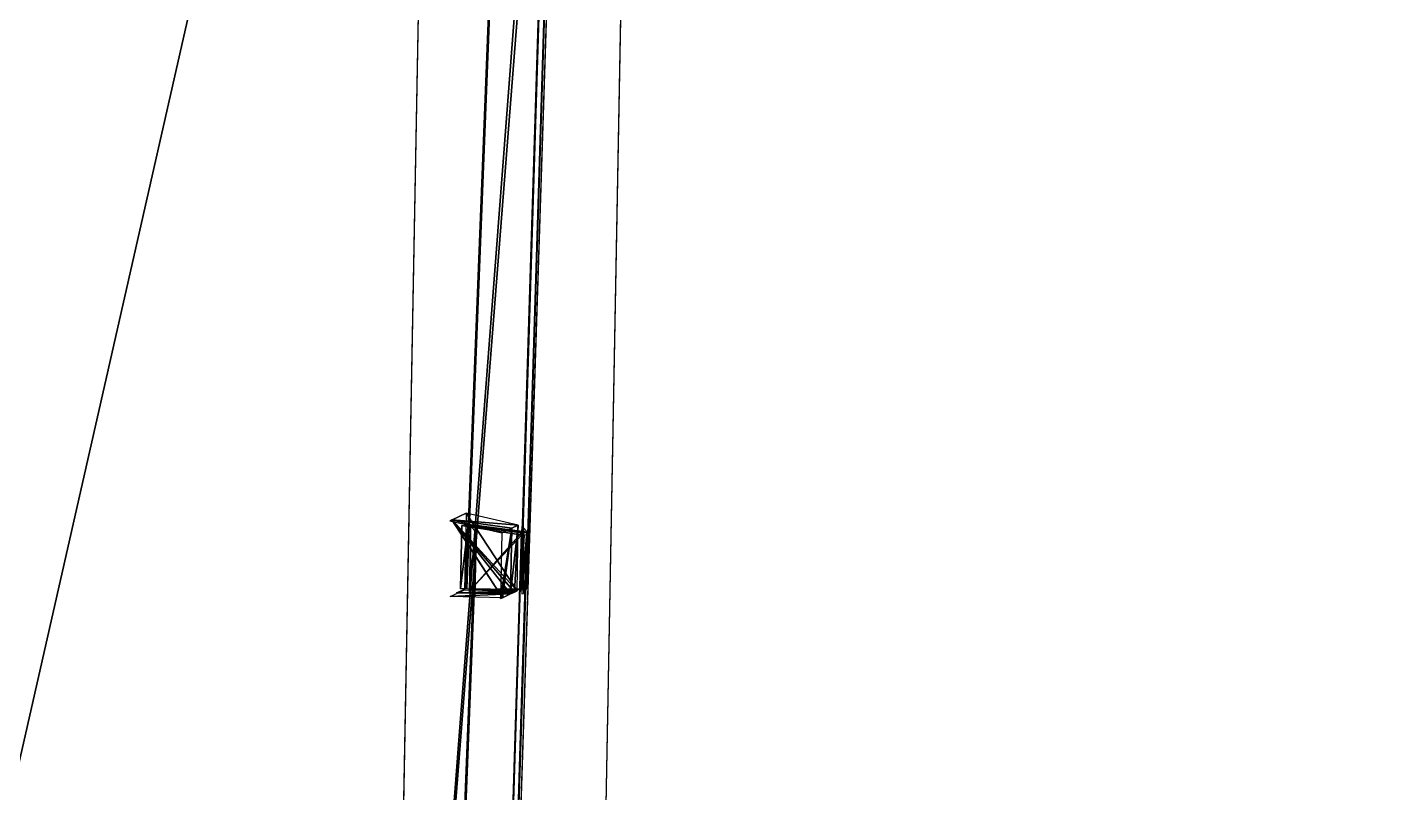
# Model space of a CAD drawing. Extents: x -1551 to 3643, y -2128 to 2177.
# Drawn here: x 567.8 to 681.1, y 350.1 to 413.7 of the extents above; entities that cross this region are included whole.
import ezdxf

# ---------------------------------------------------------------- set-up
doc = ezdxf.new("R2010")
doc.units = 0
doc.header["$MEASUREMENT"] = 0
doc.layers.get('0').update_dxf_attribs({"color": 13, "linetype": 'CONTINUOUS'})

# ---------------------------------------------------------------- blocks, each defined once
blk = doc.blocks.new('HOUSE_DWG')
at = {"color": 0}
for p, q in [((601.68, 666.98, 82.08), (662.52, 396.58, 82.08)), ((590.19, 663.09, 122.44), (657.66, 381.29, 122.55)), ((673.75, 386.48, 122.47), (608.35, 659.64, 122.35)), ((622.02, 556.41, 82.11), (640.83, 469.95, 82.7)), ((640.84, 469.99, 88.83), (622.04, 556.46, 88.24)), ((626.27, 556.98, 87.69), (644.69, 475.57, 87.54)), ((645.71, 471.57, 118.98), (626.33, 557.21, 118.4)), ((626.34, 557.24, 122.06), (645.75, 471.44, 122.64)), ((639.69, 475.37, 122.83), (644.76, 475.84, 122.45)), ((640.4, 475.49, 121.92), (644.64, 476.02, 121.76)), ((644.64, 476.02, 121.89), (640.4, 475.49, 121.92)), ((640.4, 475.49, 121.92), (644.64, 476.02, 121.76)), ((640.4, 475.49, 121.92), (644.64, 476.02, 121.76)), ((644.51, 476.55, 121.75), (644.63, 476.03, 121.76)), ((644.53, 476.41, 114.62), (644.53, 476.38, 110.9)), ((644.63, 476.03, 121.76), (644.53, 476.41, 114.62)), ((644.54, 476.33, 110.96), (644.53, 476.41, 114.62)), ((644.53, 476.41, 114.62), (644.64, 476.02, 121.76)), ((644.53, 476.41, 114.62), (644.64, 476.02, 121.76)), ((644.63, 476.03, 121.76), (644.53, 476.41, 114.62)), ((644.53, 476.41, 114.62), (644.64, 476.02, 121.76)), ((644.63, 476.03, 121.76), (644.53, 476.41, 114.62)), ((644.54, 476.33, 110.96), (645.91, 471.03, 111)), ((644.63, 475.99, 118.4), (644.54, 476.33, 110.96)), ((644.55, 475.83, 87.13), (644.54, 476.33, 110.96)), ((644.63, 475.99, 118.4), (644.54, 476.33, 110.96)), ((644.57, 475.76, 87.13), (644.55, 475.83, 87.13)), ((644.64, 476.02, 121.76), (644.63, 476.03, 121.76)), ((644.63, 476.03, 121.76), (644.64, 476.02, 122.06)), ((644.63, 476.03, 121.76), (644.64, 476.02, 122.06)), ((644.64, 476.02, 121.76), (644.63, 476.03, 121.76)), ((644.63, 475.99, 118.7), (644.64, 476.02, 121.76)), ((644.63, 475.99, 118.7), (644.64, 476.02, 121.76)), ((644.63, 475.99, 118.7), (644.64, 476.02, 121.76)), ((644.63, 475.99, 118.4), (644.63, 475.99, 118.7)), ((644.63, 475.99, 118.7), (645.72, 471.31, 111.31)), ((664.01, 390.34, 118.98), (644.63, 475.99, 118.4)), ((644.63, 475.99, 118.4), (644.63, 475.99, 118.7)), ((644.63, 475.99, 118.7), (645.72, 471.31, 111.31)), ((644.63, 475.99, 118.4), (644.63, 475.99, 118.7)), ((644.64, 476.02, 121.76), (645.93, 471.11, 121.79)), ((644.68, 475.83, 121.76), (644.64, 476.02, 121.76)), ((644.64, 476.02, 121.76), (644.64, 476.02, 121.89)), ((644.64, 476.02, 121.89), (644.64, 476.02, 122.06)), ((644.64, 476.02, 122.06), (644.68, 475.83, 121.76)), ((644.64, 476.02, 121.76), (644.64, 476.02, 121.89)), ((644.64, 476.02, 121.89), (644.64, 476.02, 122.06)), ((644.64, 476.02, 121.76), (644.64, 476.02, 121.89)), ((644.64, 476.02, 121.89), (644.64, 476.02, 122.06)), ((644.68, 475.83, 121.76), (644.64, 476.02, 121.76)), ((644.64, 476.02, 121.76), (644.64, 476.02, 121.89)), ((644.68, 475.83, 121.76), (644.64, 476.02, 121.76)), ((644.64, 476.02, 121.89), (644.64, 476.02, 122.06)), ((644.64, 476.02, 121.76), (644.64, 476.02, 121.89)), ((645.74, 471.39, 121.79), (644.68, 475.83, 121.76)), ((645.74, 471.39, 121.79), (644.68, 475.83, 121.76)), ((644.76, 475.82, 120.03), (644.76, 475.84, 122.45)), ((644.76, 475.84, 122.45), (645.73, 471.54, 122.48)), ((638.08, 475.04, 84.61), (642.52, 475.15, 84.61)), ((642.52, 475.15, 2.09), (638.08, 475.04, 2.09)), ((638.08, 475.04, 2.09), (639.55, 468.83, 2.09)), ((638.08, 475.04, 73.18), (638.08, 475.04, 74.67)), ((638.08, 475.04, 74.67), (638.08, 475.04, 84.61)), ((638.08, 475.04, 2.09), (638.08, 475.04, 73.18)), ((643.79, 469.84, 74.67), (638.08, 475.04, 74.67)), ((638.08, 475.04, 73.18), (638.08, 475.04, 74.67)), ((638.08, 475.04, 2.09), (638.08, 475.04, 73.18)), ((638.08, 475.04, 2.09), (643.79, 469.84, 2.09)), ((639.69, 475.37, 122.48), (639.61, 475.07, 82.66)), ((639.61, 475.07, 82.66), (640.83, 469.95, 82.69)), ((640.91, 470.25, 122.51), (639.69, 475.37, 122.83)), ((639.69, 475.37, 122.83), (639.69, 475.37, 122.48)), ((639.69, 475.37, 122.83), (639.69, 475.37, 122.48)), ((640.32, 475.19, 82.11), (644.55, 475.72, 82.08)), ((640.32, 475.19, 82.11), (640.33, 475.24, 88.24)), ((640.32, 475.19, 82.11), (640.33, 475.24, 88.24)), ((640.32, 475.19, 82.11), (640.33, 475.24, 88.24)), ((640.45, 474.63, 82.34), (640.32, 475.19, 82.11)), ((640.32, 475.19, 82.11), (659.13, 388.73, 82.7)), ((640.33, 475.24, 88.24), (640.4, 475.49, 121.92)), ((640.33, 475.24, 88.24), (640.4, 475.49, 121.92)), ((659.14, 388.77, 88.83), (640.33, 475.24, 88.24)), ((640.4, 475.49, 121.92), (641.64, 470.28, 121.95)), ((640.4, 475.49, 121.92), (641.75, 470.4, 121.82)), ((642.52, 475.15, 34.4), (642.57, 475.16, 84.63)), ((642.52, 475.15, 34.4), (642.52, 475.15, 84.61)), ((642.52, 475.15, 84.61), (643.79, 469.84, 84.61)), ((643.79, 469.84, 34.4), (642.52, 475.15, 34.4)), ((642.52, 475.15, 34.4), (642.52, 475.15, 84.61)), ((642.52, 475.15, 2.33), (642.52, 475.15, 2.09)), ((642.52, 475.15, 34.4), (643.79, 469.84, 34.03)), ((643.79, 469.84, 2.42), (642.52, 475.15, 2.33)), ((643.79, 469.84, 34.4), (642.52, 475.15, 34.4)), ((642.52, 475.15, 34.4), (643.79, 469.84, 34.03)), ((644.55, 475.72, 82.1), (644.56, 475.72, 82.78)), ((644.55, 475.72, 82.08), (644.55, 475.72, 82.1)), ((644.56, 475.73, 83.33), (644.57, 475.76, 87.13)), ((644.56, 475.72, 82.78), (644.56, 475.73, 83.33)), ((645.66, 471.09, 82.81), (644.56, 475.72, 82.78)), ((662.97, 394.32, 82.63), (644.56, 475.72, 82.78)), ((644.57, 475.76, 87.69), (644.57, 475.76, 87.13)), ((644.57, 475.76, 87.69), (644.57, 475.76, 87.13)), ((644.57, 475.76, 87.69), (662.98, 394.35, 87.54)), ((644.57, 475.76, 87.69), (644.57, 475.76, 87.13)), ((644.68, 475.54, 82.63), (644.69, 475.57, 87.54)), ((644.68, 475.54, 82.62), (644.68, 475.54, 82.63)), ((644.68, 475.54, 82.63), (644.68, 475.54, 82.63)), ((644.68, 475.53, 82.35), (644.68, 475.54, 82.62)), ((645.67, 471.14, 82.38), (644.68, 475.53, 82.35)), ((644.69, 475.57, 87.54), (644.74, 475.76, 111.78)), ((644.75, 475.78, 115.18), (644.76, 475.82, 120.03)), ((645.4, 472.95, 120.04), (644.76, 475.82, 120.03)), ((641.69, 469.42, 82.38), (640.45, 474.63, 82.34)), ((645.75, 471.42, 120.06), (645.4, 472.95, 120.04)), ((645.75, 471.44, 122.48), (640.91, 470.25, 122.51)), ((645.84, 471.5, 121.78), (641.75, 470.4, 121.82)), ((641.75, 470.4, 121.82), (645.74, 471.39, 121.79)), ((645.72, 471.3, 111), (645.66, 471.09, 82.81)), ((645.75, 471.41, 118.98), (645.67, 471.14, 82.67)), ((645.71, 471.57, 118.98), (645.75, 471.41, 118.98)), ((645.71, 471.57, 118.98), (645.75, 471.42, 119.24)), ((645.71, 471.57, 118.98), (645.75, 471.41, 118.98)), ((645.71, 471.57, 118.98), (645.75, 471.42, 119.24)), ((645.73, 471.33, 114.66), (645.72, 471.31, 111.31)), ((645.72, 471.31, 111.31), (645.72, 471.3, 111)), ((645.75, 471.44, 122.64), (645.73, 471.54, 122.48)), ((645.73, 471.54, 122.48), (645.75, 471.44, 122.48)), ((645.75, 471.44, 122.64), (645.73, 471.54, 122.48)), ((645.73, 471.54, 122.48), (645.75, 471.44, 122.48)), ((645.73, 471.54, 122.48), (645.75, 471.44, 122.48)), ((645.74, 471.39, 121.79), (645.73, 471.33, 114.66)), ((645.75, 471.44, 122.64), (645.75, 471.44, 122.48)), ((645.75, 471.42, 119.24), (645.75, 471.41, 118.98)), ((645.75, 471.42, 120.06), (645.75, 471.42, 119.24)), ((640.85, 470.03, 93.37), (640.91, 470.25, 122.51)), ((641.64, 470.28, 121.95), (641.69, 469.42, 82.38)), ((645.67, 471.14, 82.67), (645.67, 471.14, 82.66)), ((645.67, 471.14, 82.66), (645.67, 471.14, 82.38)), ((645.93, 471.11, 121.79), (645.91, 471.03, 111)), ((643.79, 469.84, 34.03), (639.55, 468.83, 34.03)), ((639.55, 468.83, 2.33), (643.79, 469.84, 2.42)), ((643.79, 469.84, 74.67), (639.55, 468.83, 74.67)), ((639.55, 468.83, 34.39), (643.79, 469.84, 34.03)), ((643.79, 469.84, 34.03), (639.55, 468.83, 34.03)), ((639.55, 468.83, 34.39), (643.79, 469.84, 34.03)), ((640.83, 469.95, 82.7), (640.84, 469.99, 88.83)), ((640.83, 469.95, 82.7), (640.84, 469.99, 88.83)), ((640.83, 469.95, 82.69), (640.83, 469.95, 82.7)), ((640.84, 469.99, 88.83), (640.85, 470.03, 93.37)), ((643.79, 469.84, 2.42), (643.79, 469.84, 14.36)), ((643.79, 469.84, 14.36), (643.79, 469.84, 34.03)), ((643.79, 469.84, 34.03), (643.79, 469.84, 34.4)), ((643.79, 469.84, 84.61), (643.79, 469.84, 74.67)), ((643.79, 469.84, 2.42), (643.79, 469.84, 14.36)), ((643.79, 469.84, 14.36), (643.79, 469.84, 34.03)), ((643.79, 469.84, 34.03), (643.79, 469.84, 34.4)), ((643.79, 469.84, 2.09), (643.79, 469.84, 2.42)), ((643.79, 469.84, 14.36), (643.79, 469.84, 34.03)), ((643.79, 469.84, 2.42), (643.79, 469.84, 14.36)), ((643.79, 469.84, 34.03), (643.79, 469.84, 34.4)), ((639.55, 468.83, 34.39), (639.43, 468.8, 34.4)), ((639.43, 468.8, 2.33), (639.55, 468.83, 2.33)), ((639.43, 468.8, 34.4), (639.43, 468.8, 2.33)), ((639.55, 468.83, 2.09), (639.55, 468.83, 2.33)), ((639.55, 468.83, 34.03), (639.55, 468.83, 2.33)), ((639.55, 468.83, 74.67), (639.55, 468.83, 34.39)), ((639.55, 468.83, 34.03), (639.55, 468.83, 2.33)), ((639.55, 468.83, 34.03), (639.55, 468.83, 34.39)), ((639.55, 468.83, 34.03), (639.55, 468.83, 34.39))]:
    blk.add_line(p, q, dxfattribs=at)
at = {"color": 17}
for p, q in [((644.68, 475.54, 82.63), (626.26, 556.95, 82.78)), ((644.76, 475.84, 122.45), (639.69, 475.37, 122.48)), ((644.64, 476.02, 121.76), (641.75, 470.4, 121.82)), ((644.64, 476.02, 121.76), (641.75, 470.4, 121.82)), ((644.53, 476.41, 114.62), (644.51, 476.55, 121.75)), ((644.63, 475.99, 118.4), (644.57, 475.76, 87.69)), ((644.63, 475.99, 118.4), (644.57, 475.76, 87.69)), ((645.72, 471.3, 111), (644.63, 475.99, 118.4)), ((645.72, 471.3, 111), (644.63, 475.99, 118.4)), ((644.64, 476.02, 122.06), (664.05, 390.22, 122.64)), ((645.73, 471.33, 114.66), (644.68, 475.83, 121.76)), ((645.73, 471.33, 114.66), (644.68, 475.83, 121.76)), ((642.52, 475.15, 34.4), (642.52, 475.15, 2.33)), ((642.52, 475.15, 34.4), (642.52, 475.15, 2.33)), ((644.74, 475.76, 111.78), (645.71, 471.57, 118.98)), ((645.4, 472.95, 120.04), (644.75, 475.78, 115.18)), ((645.73, 471.54, 122.48), (645.4, 472.95, 120.04)), ((645.73, 471.54, 122.48), (645.4, 472.95, 120.04)), ((645.75, 471.44, 122.48), (645.75, 471.42, 120.06)), ((645.75, 471.44, 122.48), (645.75, 471.42, 120.06)), ((643.79, 469.84, 34.4), (643.79, 469.84, 74.67)), ((643.79, 469.84, 34.4), (643.79, 469.84, 74.67)), ((643.79, 469.84, 34.4), (643.79, 469.84, 74.67))]:
    blk.add_line(p, q, dxfattribs=at)
mesh = blk.add_polyface(dxfattribs=at)
corners = [(657.66, 381.29, 122.55), (606.29, 668.28, 122.35), (590.19, 663.09, 122.44), (608.35, 659.64, 122.35), (673.75, 386.48, 122.47)]
mesh.append_faces([[corners[k] for k in face] for face in [(0, 1, 2), (3, 0, 4)]], dxfattribs={"vtx0": -1, "color": 17})
mesh.append_faces([[corners[k] for k in face] for face in [(1, 0, 3)]], dxfattribs={"vtx0": -1, "vtx1": -1, "color": 17})
at = {"color": 55}
mesh = blk.add_polyface(dxfattribs=at)
corners = [(601.68, 666.98, 82.08), (545.51, 650.56, 82.08), (544.82, 653.48, 82.08), (610.57, 376.6, 82.08), (662.52, 396.58, 82.08), (618.59, 342.84, 82.08), (692.25, 360.33, 82.08), (726.23, 411.71, 82.08), (694.6, 360.6, 82.08), (695.61, 356.33, 82.08), (699.77, 338.81, 82.08), (709.16, 299.28, 82.08), (713.35, 281.62, 82.08), (714.04, 278.71, 82.08), (730.74, 389.57, 82.08), (751.95, 287.71, 82.08), (735.47, 369.62, 82.08), (754.77, 288.38, 82.08)]
mesh.append_faces([[corners[k] for k in face] for face in [(0, 1, 2), (15, 16, 17)]], dxfattribs={"vtx0": -1, "color": 55})
mesh.append_faces([[corners[k] for k in face] for face in [(1, 0, 3), (3, 4, 5), (5, 4, 6), (6, 7, 8), (8, 7, 9), (9, 7, 10), (10, 7, 11), (11, 7, 12), (12, 7, 13), (13, 14, 15)]], dxfattribs={"vtx0": -1, "vtx1": -1, "color": 55})
mesh.append_faces([[corners[k] for k in face] for face in [(3, 0, 4), (6, 4, 7), (13, 7, 14), (15, 14, 16)]], dxfattribs={"vtx0": -1, "vtx2": -1, "color": 55})
at = {"color": 0}
mesh = blk.add_polyface(dxfattribs=at)
corners = [(553.4, 655.51, 186.38), (545.51, 650.56, 186.38), (544.82, 653.48, 186.38), (618.97, 341.22, 186.38), (625.6, 351.45, 186.38), (692.63, 358.71, 186.38), (692.97, 367.44, 186.38), (694.92, 359.25, 186.38)]
mesh.append_faces([[corners[k] for k in face] for face in [(0, 1, 2), (5, 6, 7)]], dxfattribs={"vtx0": -1, "color": 0})
mesh.append_faces([[corners[k] for k in face] for face in [(1, 0, 3), (3, 4, 5)]], dxfattribs={"vtx0": -1, "vtx1": -1, "color": 0})
mesh.append_faces([[corners[k] for k in face] for face in [(3, 0, 4), (5, 4, 6)]], dxfattribs={"vtx0": -1, "vtx2": -1, "color": 0})
at = {"color": 17}
mesh = blk.add_polyface(dxfattribs=at)
corners = [(640.84, 469.99, 88.83), (622.02, 556.41, 82.11), (640.83, 469.95, 82.7), (622.04, 556.46, 88.24)]
mesh.append_faces([[corners[k] for k in face] for face in [(0, 1, 2), (1, 0, 3)]], dxfattribs={"vtx0": -1, "color": 17})
mesh = blk.add_polyface(dxfattribs=at)
corners = [(626.26, 556.95, 82.78), (644.69, 475.57, 87.54), (644.68, 475.54, 82.63), (626.27, 556.98, 87.13), (626.27, 556.98, 87.69)]
mesh.append_faces([[corners[k] for k in face] for face in [(0, 1, 2), (1, 3, 4)]], dxfattribs={"vtx0": -1, "color": 17})
mesh.append_faces([[corners[k] for k in face] for face in [(1, 0, 3)]], dxfattribs={"vtx0": -1, "vtx2": -1, "color": 17})
mesh = blk.add_polyface(dxfattribs=at)
corners = [(645.71, 471.57, 118.98), (645.75, 471.42, 120.06), (645.75, 471.42, 119.24), (645.75, 471.44, 122.48), (645.73, 471.54, 122.48), (626.34, 557.24, 122.06), (645.75, 471.44, 122.64), (626.34, 557.24, 121.89), (626.34, 557.24, 121.76), (626.33, 557.21, 118.4)]
mesh.append_faces([[corners[k] for k in face] for face in [(0, 1, 2), (4, 5, 6), (8, 0, 9)]], dxfattribs={"vtx0": -1, "color": 17})
mesh.append_faces([[corners[k] for k in face] for face in [(1, 0, 3), (3, 0, 4), (5, 0, 7), (7, 0, 8)]], dxfattribs={"vtx0": -1, "vtx1": -1, "color": 17})
mesh.append_faces([[corners[k] for k in face] for face in [(5, 4, 0)]], dxfattribs={"vtx0": -1, "vtx1": -1, "vtx2": -1, "color": 17})
mesh = blk.add_polyface(dxfattribs=at)
corners = [(639.69, 475.37, 122.83), (644.76, 475.84, 122.45), (639.69, 475.37, 122.48)]
mesh.append_faces([[corners[k] for k in face] for face in [(0, 1, 2)]], dxfattribs={"color": 17})
mesh = blk.add_polyface(dxfattribs=at)
corners = [(644.55, 475.72, 82.1), (640.32, 475.19, 82.11), (644.55, 475.72, 82.08), (644.56, 475.72, 82.78), (640.33, 475.24, 88.24), (644.56, 475.73, 83.33), (644.57, 475.76, 87.13), (644.57, 475.76, 87.69), (644.63, 475.99, 118.4), (640.4, 475.49, 121.92), (644.63, 475.99, 118.7), (644.64, 476.02, 121.76)]
mesh.append_faces([[corners[k] for k in face] for face in [(0, 1, 2), (9, 10, 11)]], dxfattribs={"vtx0": -1, "color": 17})
mesh.append_faces([[corners[k] for k in face] for face in [(1, 3, 4), (4, 8, 9)]], dxfattribs={"vtx0": -1, "vtx1": -1, "color": 17})
mesh.append_faces([[corners[k] for k in face] for face in [(1, 0, 3), (4, 3, 5), (4, 5, 6), (4, 6, 7), (4, 7, 8), (9, 8, 10)]], dxfattribs={"vtx0": -1, "vtx2": -1, "color": 17})
at = {"color": 0}
mesh = blk.add_polyface(dxfattribs=at)
corners = [(640.4, 475.49, 121.92), (644.64, 476.02, 121.76), (644.64, 476.02, 121.89)]
mesh.append_faces([[corners[k] for k in face] for face in [(0, 1, 2)]], dxfattribs={"color": 0})
at = {"color": 17}
mesh = blk.add_polyface(dxfattribs=at)
corners = [(644.64, 476.02, 121.76), (640.4, 475.49, 121.92), (641.75, 470.4, 121.82)]
mesh.append_faces([[corners[k] for k in face] for face in [(0, 1, 2)]], dxfattribs={"color": 17})
mesh = blk.add_polyface(dxfattribs=at)
corners = [(641.75, 470.4, 121.82), (644.68, 475.83, 121.76), (644.64, 476.02, 121.76), (645.74, 471.39, 121.79)]
mesh.append_faces([[corners[k] for k in face] for face in [(0, 1, 2), (1, 0, 3)]], dxfattribs={"vtx0": -1, "color": 17})
mesh = blk.add_polyface(dxfattribs=at)
corners = [(644.51, 476.55, 121.75), (644.63, 476.03, 121.76), (644.53, 476.41, 114.62)]
mesh.append_faces([[corners[k] for k in face] for face in [(0, 1, 2)]], dxfattribs={"color": 17})
mesh = blk.add_polyface(dxfattribs=at)
corners = [(644.54, 476.33, 110.96), (644.63, 475.99, 118.7), (644.63, 475.99, 118.4), (644.64, 476.02, 121.76), (644.53, 476.41, 114.62)]
mesh.append_faces([[corners[k] for k in face] for face in [(0, 1, 2), (3, 0, 4)]], dxfattribs={"vtx0": -1, "color": 17})
mesh.append_faces([[corners[k] for k in face] for face in [(1, 0, 3)]], dxfattribs={"vtx0": -1, "vtx1": -1, "color": 17})
at = {"color": 0}
mesh = blk.add_polyface(dxfattribs=at)
corners = [(644.53, 476.41, 114.62), (644.64, 476.02, 121.76), (644.63, 476.03, 121.76)]
mesh.append_faces([[corners[k] for k in face] for face in [(0, 1, 2)]], dxfattribs={"color": 0})
mesh = blk.add_polyface(dxfattribs=at)
corners = [(644.53, 476.41, 114.62), (644.64, 476.02, 121.89), (644.64, 476.02, 121.76)]
mesh.append_faces([[corners[k] for k in face] for face in [(0, 1, 2)]], dxfattribs={"color": 0})
mesh = blk.add_polyface(dxfattribs=at)
corners = [(644.53, 476.41, 114.62), (644.63, 476.03, 121.76), (644.64, 476.02, 121.89)]
mesh.append_faces([[corners[k] for k in face] for face in [(0, 1, 2)]], dxfattribs={"color": 0})
at = {"color": 17}
mesh = blk.add_polyface(dxfattribs=at)
corners = [(644.55, 475.83, 87.13), (644.57, 475.76, 87.69), (644.57, 475.76, 87.13), (644.63, 475.99, 118.4), (644.54, 476.33, 110.96)]
mesh.append_faces([[corners[k] for k in face] for face in [(0, 1, 2), (3, 0, 4)]], dxfattribs={"vtx0": -1, "color": 17})
mesh.append_faces([[corners[k] for k in face] for face in [(1, 0, 3)]], dxfattribs={"vtx0": -1, "vtx1": -1, "color": 17})
mesh = blk.add_polyface(dxfattribs=at)
corners = [(644.56, 475.72, 82.78), (645.72, 471.3, 111), (645.66, 471.09, 82.81), (644.57, 475.76, 87.13), (644.63, 475.99, 118.4)]
mesh.append_faces([[corners[k] for k in face] for face in [(0, 1, 2), (1, 3, 4)]], dxfattribs={"vtx0": -1, "color": 17})
mesh.append_faces([[corners[k] for k in face] for face in [(1, 0, 3)]], dxfattribs={"vtx0": -1, "vtx2": -1, "color": 17})
at = {"color": 0}
mesh = blk.add_polyface(dxfattribs=at)
corners = [(644.63, 476.03, 121.76), (644.64, 476.02, 122.06), (644.64, 476.02, 121.89)]
mesh.append_faces([[corners[k] for k in face] for face in [(0, 1, 2)]], dxfattribs={"color": 0})
mesh = blk.add_polyface(dxfattribs=at)
corners = [(644.63, 476.03, 121.76), (644.64, 476.02, 121.89), (644.64, 476.02, 121.76), (644.64, 476.02, 122.06)]
mesh.append_faces([[corners[k] for k in face] for face in [(0, 1, 2), (1, 0, 3)]], dxfattribs={"vtx0": -1, "color": 0})
at = {"color": 17}
mesh = blk.add_polyface(dxfattribs=at)
corners = [(664.01, 390.34, 118.98), (664.05, 390.2, 120.06), (664.04, 390.19, 119.24), (664.05, 390.22, 122.48), (664.03, 390.32, 122.48), (644.64, 476.02, 122.06), (664.05, 390.22, 122.64), (644.64, 476.02, 121.89), (644.64, 476.02, 121.76), (644.63, 475.99, 118.4)]
mesh.append_faces([[corners[k] for k in face] for face in [(0, 1, 2), (4, 5, 6), (8, 0, 9)]], dxfattribs={"vtx0": -1, "color": 17})
mesh.append_faces([[corners[k] for k in face] for face in [(1, 0, 3), (3, 0, 4), (5, 0, 7), (7, 0, 8)]], dxfattribs={"vtx0": -1, "vtx1": -1, "color": 17})
mesh.append_faces([[corners[k] for k in face] for face in [(5, 4, 0)]], dxfattribs={"vtx0": -1, "vtx1": -1, "vtx2": -1, "color": 17})
mesh = blk.add_polyface(dxfattribs=at)
corners = [(644.63, 475.99, 118.7), (645.73, 471.33, 114.66), (645.72, 471.31, 111.31), (644.68, 475.83, 121.76), (644.64, 476.02, 121.76)]
mesh.append_faces([[corners[k] for k in face] for face in [(0, 1, 2), (3, 0, 4)]], dxfattribs={"vtx0": -1, "color": 17})
mesh.append_faces([[corners[k] for k in face] for face in [(1, 0, 3)]], dxfattribs={"vtx0": -1, "vtx1": -1, "color": 17})
mesh = blk.add_polyface(dxfattribs=at)
corners = [(644.63, 475.99, 118.4), (645.72, 471.31, 111.31), (645.72, 471.3, 111), (644.63, 475.99, 118.7)]
mesh.append_faces([[corners[k] for k in face] for face in [(0, 1, 2), (1, 0, 3)]], dxfattribs={"vtx0": -1, "color": 17})
at = {"color": 0}
mesh = blk.add_polyface(dxfattribs=at)
corners = [(644.68, 475.83, 121.76), (644.64, 476.02, 121.89), (644.64, 476.02, 122.06), (644.64, 476.02, 121.76)]
mesh.append_faces([[corners[k] for k in face] for face in [(0, 1, 2), (1, 0, 3)]], dxfattribs={"vtx0": -1, "color": 0})
at = {"color": 17}
mesh = blk.add_polyface(dxfattribs=at)
corners = [(644.68, 475.83, 121.76), (645.74, 471.39, 121.79), (645.73, 471.33, 114.66)]
mesh.append_faces([[corners[k] for k in face] for face in [(0, 1, 2)]], dxfattribs={"color": 17})
mesh = blk.add_polyface(dxfattribs=at)
corners = [(645.4, 472.95, 120.04), (644.76, 475.84, 122.45), (645.73, 471.54, 122.48), (644.76, 475.82, 120.03)]
mesh.append_faces([[corners[k] for k in face] for face in [(0, 1, 2), (1, 0, 3)]], dxfattribs={"vtx0": -1, "color": 17})
mesh = blk.add_polyface(dxfattribs=at)
corners = [(638.08, 475.04, 73.18), (642.52, 475.15, 2.09), (638.08, 475.04, 2.09), (642.52, 475.15, 2.33), (642.52, 475.15, 34.4), (642.52, 475.15, 84.61), (638.08, 475.04, 74.67), (638.08, 475.04, 84.61)]
mesh.append_faces([[corners[k] for k in face] for face in [(0, 1, 2), (5, 6, 7)]], dxfattribs={"vtx0": -1, "color": 17})
mesh.append_faces([[corners[k] for k in face] for face in [(1, 0, 3), (3, 0, 4), (4, 0, 5)]], dxfattribs={"vtx0": -1, "vtx1": -1, "color": 17})
mesh.append_faces([[corners[k] for k in face] for face in [(5, 0, 6)]], dxfattribs={"vtx0": -1, "vtx2": -1, "color": 17})
at = {"color": 251}
mesh = blk.add_polyface(dxfattribs=at)
corners = [(643.79, 469.84, 2.42), (638.08, 475.04, 2.09), (643.79, 469.84, 2.09), (638.08, 475.04, 73.18), (643.79, 469.84, 14.36), (643.79, 469.84, 34.03), (643.79, 469.84, 34.4), (643.79, 469.84, 74.67), (638.08, 475.04, 74.67)]
mesh.append_faces([[corners[k] for k in face] for face in [(0, 1, 2), (3, 7, 8)]], dxfattribs={"vtx0": -1, "color": 251})
mesh.append_faces([[corners[k] for k in face] for face in [(1, 0, 3)]], dxfattribs={"vtx0": -1, "vtx1": -1, "color": 251})
mesh.append_faces([[corners[k] for k in face] for face in [(3, 0, 4), (3, 4, 5), (3, 5, 6), (3, 6, 7)]], dxfattribs={"vtx0": -1, "vtx2": -1, "color": 251})
at = {"color": 17}
mesh = blk.add_polyface(dxfattribs=at)
corners = [(640.83, 469.95, 82.7), (639.61, 475.07, 82.66), (640.83, 469.95, 82.69), (640.84, 469.99, 88.83), (640.85, 470.03, 93.37), (640.91, 470.25, 122.51), (639.69, 475.37, 122.48), (639.69, 475.37, 122.83)]
mesh.append_faces([[corners[k] for k in face] for face in [(0, 1, 2), (6, 5, 7)]], dxfattribs={"vtx0": -1, "color": 17})
mesh.append_faces([[corners[k] for k in face] for face in [(1, 5, 6)]], dxfattribs={"vtx0": -1, "vtx1": -1, "color": 17})
mesh.append_faces([[corners[k] for k in face] for face in [(1, 0, 3), (1, 3, 4), (1, 4, 5)]], dxfattribs={"vtx0": -1, "vtx2": -1, "color": 17})
mesh = blk.add_polyface(dxfattribs=at)
corners = [(640.45, 474.63, 82.34), (641.64, 470.28, 121.95), (641.69, 469.42, 82.38), (640.4, 475.49, 121.92), (640.33, 475.24, 88.24), (640.32, 475.19, 82.11)]
mesh.append_faces([[corners[k] for k in face] for face in [(0, 1, 2), (4, 0, 5)]], dxfattribs={"vtx0": -1, "color": 17})
mesh.append_faces([[corners[k] for k in face] for face in [(1, 0, 3), (3, 0, 4)]], dxfattribs={"vtx0": -1, "vtx1": -1, "color": 17})
mesh = blk.add_polyface(dxfattribs=at)
corners = [(659.14, 388.77, 88.83), (640.32, 475.19, 82.11), (659.13, 388.73, 82.7), (640.33, 475.24, 88.24)]
mesh.append_faces([[corners[k] for k in face] for face in [(0, 1, 2), (1, 0, 3)]], dxfattribs={"vtx0": -1, "color": 17})
mesh = blk.add_polyface(dxfattribs=at)
corners = [(642.52, 475.15, 34.4), (643.79, 469.84, 74.67), (643.79, 469.84, 34.4), (643.79, 469.84, 84.61), (642.52, 475.15, 84.61)]
mesh.append_faces([[corners[k] for k in face] for face in [(0, 1, 2), (3, 0, 4)]], dxfattribs={"vtx0": -1, "color": 17})
mesh.append_faces([[corners[k] for k in face] for face in [(1, 0, 3)]], dxfattribs={"vtx0": -1, "vtx1": -1, "color": 17})
mesh = blk.add_polyface(dxfattribs=at)
corners = [(642.52, 475.15, 2.33), (643.79, 469.84, 14.36), (643.79, 469.84, 2.42), (643.79, 469.84, 34.03), (642.52, 475.15, 34.4)]
mesh.append_faces([[corners[k] for k in face] for face in [(0, 1, 2), (3, 0, 4)]], dxfattribs={"vtx0": -1, "color": 17})
mesh.append_faces([[corners[k] for k in face] for face in [(1, 0, 3)]], dxfattribs={"vtx0": -1, "vtx1": -1, "color": 17})
at = {"color": 0}
mesh = blk.add_polyface(dxfattribs=at)
corners = [(642.52, 475.15, 34.4), (643.79, 469.84, 34.4), (643.79, 469.84, 34.03)]
mesh.append_faces([[corners[k] for k in face] for face in [(0, 1, 2)]], dxfattribs={"color": 0})
at = {"color": 17}
mesh = blk.add_polyface(dxfattribs=at)
corners = [(644.56, 475.72, 82.78), (662.98, 394.35, 87.54), (662.97, 394.32, 82.63), (644.57, 475.76, 87.13), (644.57, 475.76, 87.69)]
mesh.append_faces([[corners[k] for k in face] for face in [(0, 1, 2), (1, 3, 4)]], dxfattribs={"vtx0": -1, "color": 17})
mesh.append_faces([[corners[k] for k in face] for face in [(1, 0, 3)]], dxfattribs={"vtx0": -1, "vtx2": -1, "color": 17})
mesh = blk.add_polyface(dxfattribs=at)
corners = [(644.68, 475.53, 82.35), (645.67, 471.14, 82.66), (645.67, 471.14, 82.38), (645.67, 471.14, 82.67), (645.75, 471.41, 118.98), (645.71, 471.57, 118.98), (644.68, 475.54, 82.62), (644.74, 475.76, 111.78)]
mesh.append_faces([[corners[k] for k in face] for face in [(0, 1, 2), (5, 6, 7)]], dxfattribs={"vtx0": -1, "color": 17})
mesh.append_faces([[corners[k] for k in face] for face in [(1, 0, 3), (3, 0, 4), (4, 0, 5)]], dxfattribs={"vtx0": -1, "vtx1": -1, "color": 17})
mesh.append_faces([[corners[k] for k in face] for face in [(5, 0, 6)]], dxfattribs={"vtx0": -1, "vtx2": -1, "color": 17})
mesh = blk.add_polyface(dxfattribs=at)
corners = [(645.4, 472.95, 120.04), (645.75, 471.44, 122.48), (645.75, 471.42, 120.06), (645.73, 471.54, 122.48)]
mesh.append_faces([[corners[k] for k in face] for face in [(0, 1, 2), (1, 0, 3)]], dxfattribs={"vtx0": -1, "color": 17})
at = {"color": 0}
mesh = blk.add_polyface(dxfattribs=at)
corners = [(645.71, 471.57, 118.98), (645.75, 471.42, 119.24), (645.75, 471.41, 118.98)]
mesh.append_faces([[corners[k] for k in face] for face in [(0, 1, 2)]], dxfattribs={"color": 0})
at = {"color": 251}
mesh = blk.add_polyface(dxfattribs=at)
corners = [(645.73, 471.54, 122.48), (645.75, 471.44, 122.64), (645.75, 471.44, 122.48)]
mesh.append_faces([[corners[k] for k in face] for face in [(0, 1, 2)]], dxfattribs={"color": 251})
at = {"color": 17}
mesh = blk.add_polyface(dxfattribs=at)
corners = [(643.79, 469.84, 2.42), (639.55, 468.83, 34.03), (639.55, 468.83, 2.33), (643.79, 469.84, 14.36), (643.79, 469.84, 34.03)]
mesh.append_faces([[corners[k] for k in face] for face in [(0, 1, 2), (1, 3, 4)]], dxfattribs={"vtx0": -1, "color": 17})
mesh.append_faces([[corners[k] for k in face] for face in [(1, 0, 3)]], dxfattribs={"vtx0": -1, "vtx2": -1, "color": 17})
mesh = blk.add_polyface(dxfattribs=at)
corners = [(643.79, 469.84, 34.4), (639.55, 468.83, 34.39), (643.79, 469.84, 34.03), (639.55, 468.83, 74.67), (643.79, 469.84, 74.67)]
mesh.append_faces([[corners[k] for k in face] for face in [(0, 1, 2), (3, 0, 4)]], dxfattribs={"vtx0": -1, "color": 17})
mesh.append_faces([[corners[k] for k in face] for face in [(1, 0, 3)]], dxfattribs={"vtx0": -1, "vtx1": -1, "color": 17})
at = {"color": 0}
mesh = blk.add_polyface(dxfattribs=at)
corners = [(639.55, 468.83, 34.39), (639.55, 468.83, 34.03), (643.79, 469.84, 34.03)]
mesh.append_faces([[corners[k] for k in face] for face in [(0, 1, 2)]], dxfattribs={"color": 0})
mesh = blk.add_polyface(dxfattribs=at)
corners = [(639.55, 468.83, 2.33), (639.43, 468.8, 34.4), (639.43, 468.8, 2.33), (639.55, 468.83, 34.03), (639.55, 468.83, 34.39)]
mesh.append_faces([[corners[k] for k in face] for face in [(0, 1, 2), (1, 3, 4)]], dxfattribs={"vtx0": -1, "color": 0})
mesh.append_faces([[corners[k] for k in face] for face in [(1, 0, 3)]], dxfattribs={"vtx0": -1, "vtx2": -1, "color": 0})

msp = doc.modelspace()

# ---------------------------------------------------------------- block references
at = {"color": 0, "extrusion": (-0.01666, -0.007773, 0.999831), "rotation": 50.45292499058097}
msp.add_blockref('HOUSE_DWG', (-122.84, -89.73, -45.86), dxfattribs=at)

# ---------------------------------------------------------------- meshes
at = {"color": 0}
mesh = msp.add_polyface(dxfattribs=at)
corners = [(1540.83, -168.19), (1540.67, -168.24), (1534.33, -146.78), (3642.78, 1239.34), (-1049.3, 2177.1), (1537.56, -145.79), (1544.06, -167.21), (1544.84, -169.77), (1545.04, -170.57), (1545.16, -170.54), (1552.44, -194.52), (2561.91, -2128.17), (-1551.25, -1075.87), (1548.97, -195.57), (1541.69, -171.59), (1544.8, -169.79)]
mesh.append_faces([[corners[k] for k in face] for face in [(4, 11, 12), (13, 1, 14)]], dxfattribs={"vtx0": -1, "color": 0})
mesh.append_faces([[corners[k] for k in face] for face in [(3, 2, 4), (2, 3, 5), (5, 3, 6), (6, 3, 7), (8, 3, 9), (9, 3, 10)]], dxfattribs={"vtx0": -1, "vtx1": -1, "color": 0})
mesh.append_faces([[corners[k] for k in face] for face in [(7, 3, 8), (11, 4, 13), (13, 4, 1), (1, 4, 2)]], dxfattribs={"vtx0": -1, "vtx1": -1, "vtx2": -1, "color": 0})
mesh.append_faces([[corners[k] for k in face] for face in [(10, 3, 11), (11, 13, 10)]], dxfattribs={"vtx0": -1, "vtx2": -1, "color": 0})
mesh.append_faces([[corners[k] for k in face] for face in [(0, 1, 2)]], dxfattribs={"vtx1": -1, "color": 0})
mesh.append_faces([[corners[k] for k in face] for face in [(8, 15, 7)]], dxfattribs={"vtx2": -1, "color": 0})

doc.saveas('drawing.dxf')
